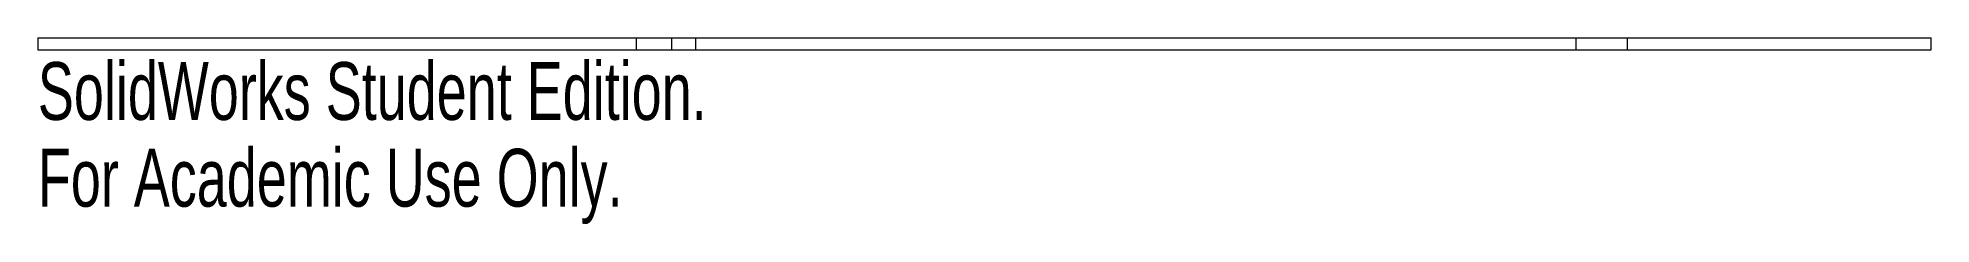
# Paper-space layout '_Left' of a CAD drawing. Header units: inches. Extents: x -3.12 to 3.12, y -0.55 to 0.06.
import ezdxf

# ---------------------------------------------------------------- set-up
doc = ezdxf.new("R2010")
doc.units = ezdxf.units.IN
doc.header["$MEASUREMENT"] = 0
doc.styles.add('SLDTEXTSTYLE0', font='TXT', dxfattribs={"width": 0.7})

psp = doc.layouts.new('_Left')

# ---------------------------------------------------------------- linework, layer by layer
at = {"color": 7, "linetype": 'Continuous', "lineweight": 15}
for p, q in [((-3.125, 0.0625), (-3.125, 0.0231)), ((-3.125, 0.0625), (3.125, 0.0625)), ((-1.1485, 0.0231), (-1.1485, 0.0625)), ((-1.0325, 0.0231), (-1.0325, 0.0625)), ((-0.9537, 0.0625), (-0.9537, 0.0231)), ((1.9537, 0.0231), (1.9537, 0.0625)), ((2.1216, 0.0625), (2.1216, 0.0231)), ((3.125, 0.0231), (3.125, 0.0625)), ((-3.125, 0.0231), (3.125, 0.0231))]:
    psp.add_line(p, q, dxfattribs=at)

# ---------------------------------------------------------------- texts
at = {"color": 7, "linetype": 'Continuous', "char_height": 0.1903, "attachment_point": 1, "style": 'SLDTEXTSTYLE0'}
for s, insert in [('SolidWorks Student Edition.', (-3.125, -0.017)), ('For Academic Use Only.', (-3.125, -0.3025))]:
    psp.add_mtext(s, dxfattribs=dict(at, insert=insert))

doc.saveas('drawing.dxf')
